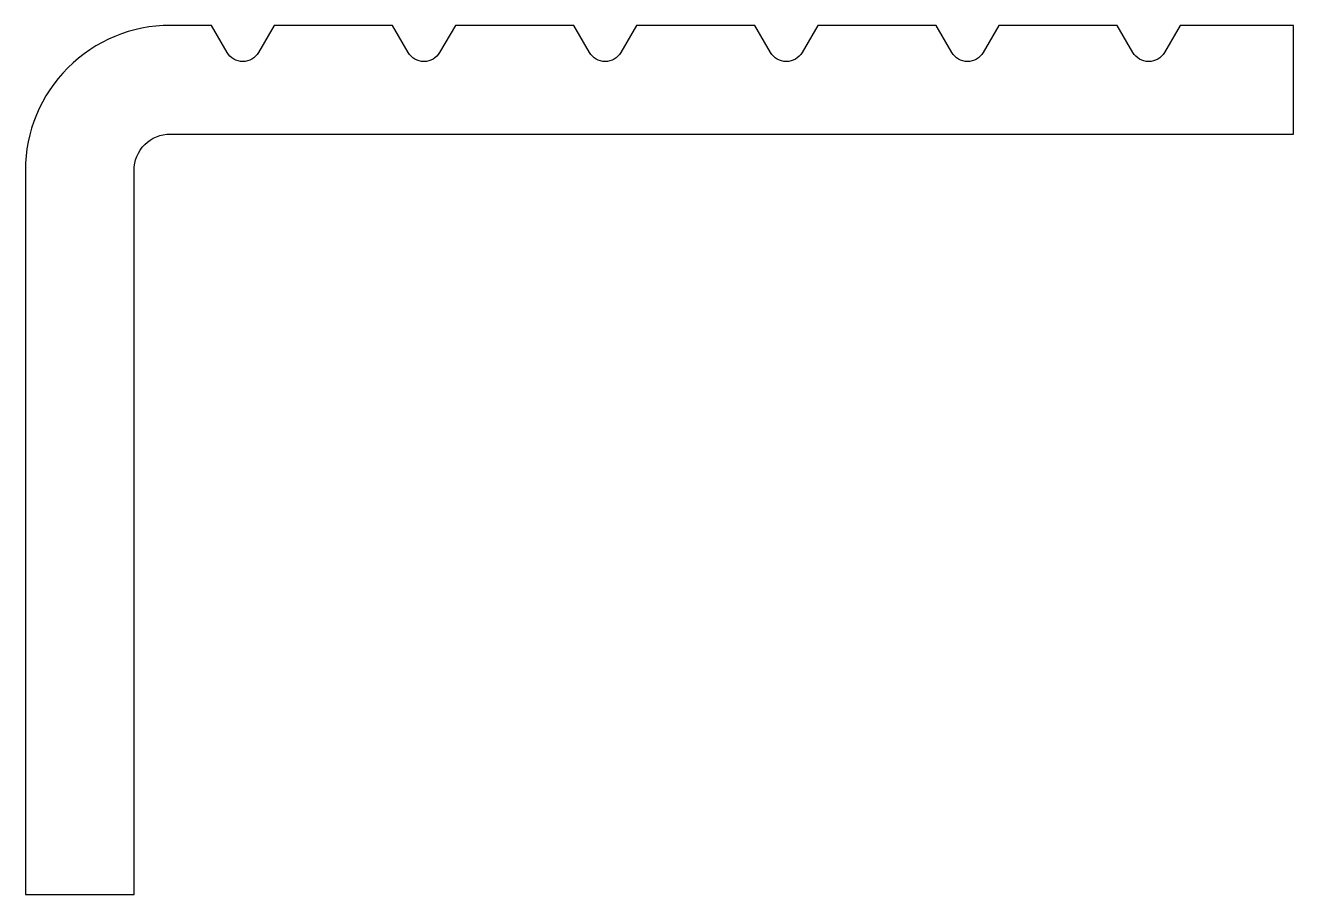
# Model space of a CAD drawing. Extents: x 159.6 to 194.6, y 216.4 to 240.4.
import ezdxf

# ---------------------------------------------------------------- set-up
doc = ezdxf.new("R2010")
doc.units = 0
doc.layers.add('ANA', color=220, linetype='CONTINUOUS')

msp = doc.modelspace()

# ---------------------------------------------------------------- linework, layer by layer
at = {"layer": 'ANA', "color": 7}
msp.add_lwpolyline([(175.132, 239.645), (174.699, 240.395), (171.431, 240.395), (170.998, 239.645, -0.57735), (170.132, 239.645), (169.699, 240.395), (166.431, 240.395), (165.998, 239.645, -0.57735), (165.132, 239.645), (164.699, 240.395), (163.565, 240.395, 0.414214), (159.565, 236.395), (159.565, 216.395), (162.565, 216.395), (162.565, 236.395, -0.414214), (163.565, 237.395), (194.565, 237.395), (194.565, 240.395), (191.431, 240.395), (190.998, 239.645, -0.57735), (190.132, 239.645), (189.699, 240.395), (186.431, 240.395), (185.998, 239.645, -0.57735), (185.132, 239.645), (184.699, 240.395), (181.431, 240.395), (180.998, 239.645, -0.57735), (180.132, 239.645), (179.699, 240.395), (176.431, 240.395), (175.998, 239.645, -0.57735)], format="xyb", close=True, dxfattribs=at)

doc.saveas('drawing.dxf')
